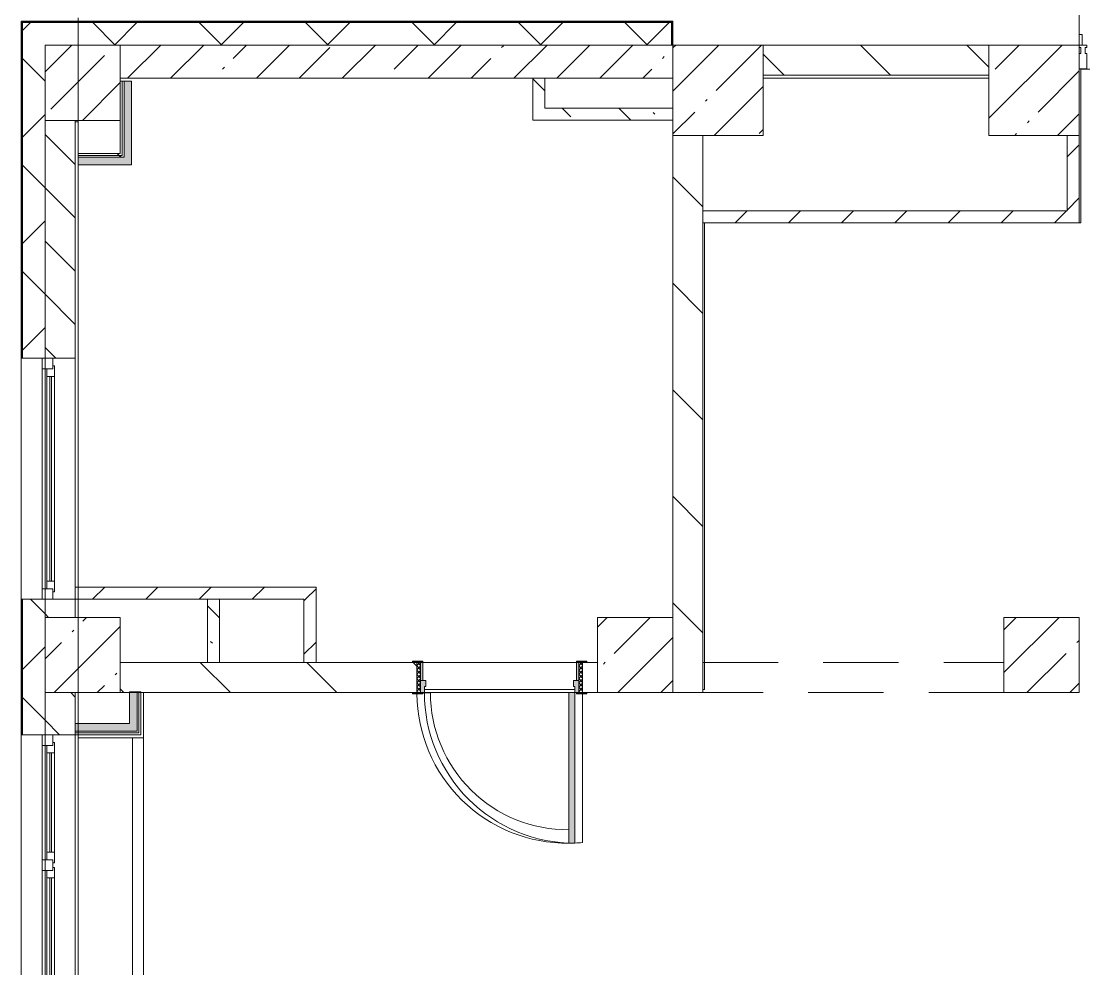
# Model space of a CAD drawing. Header units: millimetres. Extents: x 81548 to 272142, y -8553 to 29000.
# Drawn here: x 144864 to 151922, y 9067 to 15358 of the extents above; entities that cross this region are included whole.
import ezdxf

# ---------------------------------------------------------------- set-up
doc = ezdxf.new("R2010")
doc.units = ezdxf.units.MM
doc.linetypes.add('200_ШТРИХ__ш1_п0_6_', pattern=[800, 500, -300])
for name, color, linetype, lineweight in [('A-DETL-MBND-1', 7, '200_ШТРИХ__ш1_п0_6_', 9), ('A-GLAZ-3', 7, 'Continuous', 5), ('A-GLAZ-CWMG-2', 7, 'Continuous', 5), ('A-WALL', 7, 'Continuous', 9), ('A-WALL-3', 7, 'Continuous', 5), ('I-WALL-4', 7, 'Continuous', 5), ('S-COLS-3', 7, 'Continuous', 5), ('Оси', 7, 'Continuous', 9)]:
    doc.layers.add(name, color=color, linetype=linetype, lineweight=lineweight)
for name, color, linetype, lineweight, true_color in [('A-DOOR-2', 7, 'Continuous', 5, 0xe2e2e2), ('A-DOOR-3', 7, 'Continuous', 5, 0xaaaaaa), ('A-DOOR-FRAM-1', 7, 'Continuous', 5, 0xe2e2e2), ('A-DOOR-FRAM-3', 7, 'Continuous', 5, 0xaaaaaa), ('A-FLOR-1', 7, 'Continuous', 5, 0xaaaaaa), ('I-WALL-3', 7, 'Continuous', 9, 0xe7e7e7), ('I-WALL-6', 7, 'Continuous', 5, 0x787878)]:
    doc.layers.add(name, color=color, linetype=linetype, lineweight=lineweight, true_color=true_color)
pattern_1 = [(45, (145131.5, 0), (-285.123, 285.123), []), (45, (145416.64, 0), (-285.123, 285.123), [504.031, -100.806, 16.764, -84.042])]
pattern_2 = [(135, (145131.5, 0), (-353.553, -353.553), [])]
pattern_3 = [(45, (145131.5, 0), (-353.553, 353.553), []), (135, (145131.5, 0), (-353.553, -353.553), [])]
pattern_4 = [(45, (145131.52, 0), (-176.7767, 176.7767), [])]
pattern_5 = [(135, (145131.5, 0), (-377.17, -377.17), [533.4, -88.9, 17.78, -88.9]), (135, (145131.5, 376.94), (-377.17, -377.17), []), (50, (145131.5, 0), (637.645, -55.787), [66.675, -733.425]), (355, (145131.5, 0), (-123.35, 668.7), [53.34, -586.74]), (100.451, (145184.65, -4.65), (514.3, 612.908), [56.665, -623.315]), (46.184, (145131.5, 177.8), (948.776, -147.15), [100.01, -1100.137]), (96.636, (145210.6, 165.5), (830.91, 865.997), [85, -934.973]), (351.184, (145131.5, 177.8), (830.92, 865.99), [80.01, -880.11]), (21, (145220.4, 133.35), (530.65, -357.928), [66.675, -733.425]), (326, (145220.4, 133.35), (216.308, 644.658), [53.34, -586.74]), (71.451, (145264.64, 103.5), (746.96, 286.724), [56.665, -623.315]), (37.5, (145131.52, 0), (10.8105, 295.9426), [16.764, -562.864, 16.764, -578.866, -588.962]), (37.5, (145131.52, 0), (10.8105, 295.9426), [-1175.258, 16.764, -572.198]), (7.5, (145131.52, 0), (233.869, 350.632), [16.764, -322.834, 16.764, -549.529, -224.472]), (7.5, (145131.52, 0), (233.869, 350.632), [-905.891, 16.764, -207.708]), (327.5, (144933.27, 0), (474.568, -20.0513), [16.764, -205.486, 16.764, -676.656, -920.115]), (327.5, (144933.27, 0), (474.568, -20.0513), [-915.67, 16.764, -903.351]), (317.5, (144844.37, 0), (518.452, 88.993), [16.764, -272.161, 16.764, -443.738, -653.415]), (317.5, (144844.37, 0), (518.452, 88.993), [-749.427, 16.764, -636.65])]
pattern_6 = [(45, (145131.5, 0), (-530.33, 530.33), []), (135, (145131.5, 0), (-530.33, -530.33), [])]

# ---------------------------------------------------------------- blocks, each defined once
blk = doc.blocks.new('BSC_Колонна _Прямоугольная - 500х500-V68-2_10_3_птичка')
at = {"layer": 'S-COLS-3'}
h = blk.add_hatch(dxfattribs=at)
h.set_pattern_fill('FP_92', color=256, style=0, pattern_type=2)
h.set_pattern_definition([(45, (-140, -14950), (-285.123, 285.123), []), (45, (145.12, -14950), (-285.123, 285.123), [504.031, -100.806, 16.764, -84.042])])
h.paths.add_polyline_path([(-250, -250), (250, -250), (250, 250), (-250, 250)])
for p, q in [((250, 250), (-250, 250)), ((-250, 250), (-250, -250)), ((250, -250), (250, 250)), ((-250, -250), (250, -250))]:
    blk.add_line(p, q, dxfattribs=at)
blk = doc.blocks.new('110_Дверь_СКБ_1Ст_Внутренняя1 - Д-4к_п__1100x2100h_Артистические EI30-33310874-2_10_3_птичка')
at = {"layer": 'A-DOOR-2'}
h = blk.add_hatch(color=256, dxfattribs=at)
h.paths.add_polyline_path([(512.5, 100), (512.5, 60), (502.5, 60), (502.5, 20), (537.5, 20), (537.5, 100)])
h.paths.add_polyline_path([(-487.5, 100), (-512.5, 100), (-512.5, 20), (-477.5, 20), (-477.5, 60), (-487.5, 60)])
at = {"layer": 'A-DOOR-3'}
h = blk.add_hatch(dxfattribs=at)
h.set_pattern_fill('FP_70', color=256, style=0, pattern_type=2)
h.set_pattern_definition([(135, (1751.41, 164.685), (-14.14214, -14.14214), []), (225, (1751.41, 164.685), (14.14214, -14.14214), [])])
h.paths.add_polyline_path([(562.5, 100), (537.5, 100), (537.5, -100), (562.5, -100)])
at = {"layer": 'A-DOOR-FRAM-1'}
for points in [[(-447.5, 1100), (-487.5, 1100), (-487.5, 100), (-447.5, 100), (-447.5, 935.9)], [(-567.5, 108), (-567.5, 100), (-497.5, 100), (-497.5, 108)], [(560.7, 108), (522.5, 108), (522.5, 100), (592.5, 100), (592.5, 108)], [(-497.5, 20), (-512.5, 20), (-512.5, -100), (-497.5, -100)], [(537.5, 20), (522.5, 20), (522.5, -100), (537.5, -100)], [(-567.5, -100), (-567.5, -108), (-497.5, -108), (-497.5, -100)], [(592.5, -100), (522.5, -100), (522.5, -108), (592.5, -108)]]:
    blk.add_hatch(color=256, dxfattribs=at).paths.add_polyline_path(points)
at = {"layer": 'A-DOOR-FRAM-3'}
h = blk.add_hatch(dxfattribs=at)
h.set_pattern_fill('FP_71', color=256, style=0, pattern_type=2)
h.set_pattern_definition([(45, (-371.384, 164.685), (-14.1421, 14.1421), []), (135, (-371.384, 164.685), (-14.1421, -14.1421), [])])
h.paths.add_polyline_path([(-512.5, 100), (-537.5, 100), (-537.5, -100), (-512.5, -100)])
at = {"layer": 'A-DOOR-3'}
for p, q in [((-487.5, 1100), (-487.5, 100)), ((-447.5, 1100), (-487.5, 1100)), ((-447.5, 100), (-447.5, 1100)), ((-487.5, 100), (-447.5, 100))]:
    blk.add_line(p, q, dxfattribs=at)
blk.add_arc((-487.5, 100), 1000, 360, 90, dxfattribs=at)
at = {"layer": 'A-DOOR-FRAM-3'}
for p, q in [((-497.5, 108), (-567.5, 108)), ((-567.5, 108), (-567.5, 100)), ((-567.5, 100), (-497.5, 100)), ((-512.5, 100), (-537.5, 100)), ((-537.5, 100), (-537.5, -100)), ((-487.5, 100), (-512.5, 100)), ((-512.5, 100), (-512.5, 20)), ((-512.5, -100), (-512.5, 100)), ((-497.5, 100), (-512.5, 100)), ((-512.5, 100), (-512.5, 99)), ((-512.5, 99), (-497.5, 99)), ((-497.5, 100), (-497.5, 108)), ((-497.5, 99), (-497.5, 100)), ((-487.5, 60), (-487.5, 100)), ((512.5, 100), (512.5, 60)), ((537.5, 100), (512.5, 100)), ((592.5, 108), (522.5, 108)), ((522.5, 108), (522.5, 100)), ((537.5, 100), (522.5, 100)), ((522.5, 100), (522.5, 99)), ((522.5, 100), (592.5, 100)), ((522.5, 99), (537.5, 99)), ((537.5, 20), (537.5, 100)), ((562.5, 100), (537.5, 100)), ((537.5, 100), (537.5, -100)), ((537.5, 99), (537.5, 100)), ((562.5, -100), (562.5, 100)), ((592.5, 100), (592.5, 108)), ((-512.5, 20), (-477.5, 20)), ((-497.5, 20), (-512.5, 20)), ((-512.5, 20), (-512.5, -100)), ((-497.5, -100), (-497.5, 20)), ((-477.5, 60), (-487.5, 60)), ((-477.5, 20), (-477.5, 60)), ((512.5, 60), (502.5, 60)), ((502.5, 60), (502.5, 20)), ((502.5, 20), (537.5, 20)), ((537.5, 20), (522.5, 20)), ((522.5, 20), (522.5, -100)), ((537.5, -100), (537.5, 20)), ((-497.5, -100), (-567.5, -100)), ((-567.5, -100), (-567.5, -108)), ((-567.5, -108), (-497.5, -108)), ((-537.5, -100), (-512.5, -100)), ((-512.5, -100), (-497.5, -100)), ((-497.5, -108), (-497.5, -100)), ((522.5, -100), (537.5, -100)), ((592.5, -100), (522.5, -100)), ((522.5, -100), (522.5, -108)), ((522.5, -108), (592.5, -108)), ((537.5, -100), (562.5, -100)), ((592.5, -108), (592.5, -100))]:
    blk.add_line(p, q, dxfattribs=at)
blk = doc.blocks.new('BSC_Колонна _Прямоугольная - 500х500-22206884-2_10_3_птичка')
at = {"layer": 'S-COLS-3'}
h = blk.add_hatch(dxfattribs=at)
h.set_pattern_fill('FP_150', color=256, style=0, pattern_type=2)
h.set_pattern_definition([(45, (-6510, -11150), (-285.123, 285.123), []), (45, (-6224.88, -11150), (-285.123, 285.123), [504.031, -100.806, 16.764, -84.042])])
h.paths.add_polyline_path([(-250, -250), (250, -250), (250, 250), (-250, 250), (-250, 71)])
for p, q in [((250, 250), (-250, 250)), ((-250, 250), (-250, -250)), ((250, -250), (250, 250)), ((-250, -250), (250, -250))]:
    blk.add_line(p, q, dxfattribs=at)
blk = doc.blocks.new('BSC_Колонна _Прямоугольная - 500х500-V131-2_10_3_птичка')
at = {"layer": 'S-COLS-3'}
h = blk.add_hatch(dxfattribs=at)
h.set_pattern_fill('FP_151', color=256, style=0, pattern_type=2)
h.set_pattern_definition([(45, (-3810, -11150), (-285.123, 285.123), []), (45, (-3524.88, -11150), (-285.123, 285.123), [504.031, -100.806, 16.764, -84.042])])
h.paths.add_polyline_path([(-250, -250), (250, -250), (250, 250), (-250, 250), (-250, 71)])
for p, q in [((250, 250), (-250, 250)), ((-250, 250), (-250, -250)), ((250, -250), (250, 250)), ((-250, -250), (250, -250))]:
    blk.add_line(p, q, dxfattribs=at)
blk = doc.blocks.new('120_Окно_СКБ_1Ст - 120_Окно_СКБ_1Ст_1600х2500_h_ 2-22959204-2_10_3_птичка')
at = {"layer": 'A-GLAZ-3'}
for p, q in [((-800, -127), (-800, -57)), ((-800, -57), (-730, -57)), ((800, -57), (-800, -57)), ((-730, -57), (-730, -127)), ((730, -127), (730, -57)), ((730, -57), (800, -57)), ((800, -57), (800, -127)), ((-730, -127), (-800, -127)), ((-800, -127), (-750, -127)), ((-730, -127), (-750, -127)), ((-750, -127), (-750, -137)), ((-750, -137), (750, -137)), ((750, -137), (-750, -137)), ((730, -87), (-730, -87)), ((-730, -87), (-730, -127)), ((-680, -137), (-680, -87)), ((-680, -107), (680, -107)), ((680, -117), (-680, -117)), ((680, -137), (680, -87)), ((730, -127), (730, -87)), ((800, -127), (730, -127)), ((750, -127), (730, -127)), ((750, -127), (800, -127)), ((750, -137), (750, -127))]:
    blk.add_line(p, q, dxfattribs=at)
blk = doc.blocks.new('120_Окно_СКБ_2Ст - 120_Окно_СКБ_2Ст 2100х2500 _мал створка справа_-22445857-2_10_3_птичка')
at = {"layer": 'A-GLAZ-3'}
for p, q in [((-1050, -127), (-1050, -57)), ((-1050, -57), (-980, -57)), ((1050, -57), (-1050, -57)), ((-980, -57), (-980, -127)), ((150, -127), (150, -57)), ((150, -57), (220, -57)), ((220, -57), (220, -127)), ((980, -127), (980, -57)), ((980, -57), (1050, -57)), ((1050, -57), (1050, -127)), ((-980, -127), (-1050, -127)), ((-1050, -127), (-1000, -127)), ((-980, -127), (-1000, -127)), ((-1000, -127), (-1000, -137)), ((-1000, -137), (170, -137)), ((170, -137), (-1000, -137)), ((150, -87), (-980, -87)), ((-980, -87), (-980, -127)), ((-930, -137), (-930, -87)), ((-930, -107), (100, -107)), ((100, -117), (-930, -117)), ((100, -137), (100, -87)), ((150, -127), (150, -87)), ((220, -127), (150, -127)), ((170, -127), (150, -127)), ((170, -127), (200, -127)), ((170, -137), (170, -127)), ((220, -127), (200, -127)), ((200, -127), (200, -137)), ((200, -137), (1000, -137)), ((1000, -137), (200, -137)), ((980, -87), (220, -87)), ((220, -87), (220, -127)), ((270, -137), (270, -87)), ((270, -107), (930, -107)), ((930, -117), (270, -117)), ((930, -137), (930, -87)), ((980, -127), (980, -87)), ((1050, -127), (980, -127)), ((1000, -127), (980, -127)), ((1000, -127), (1050, -127)), ((1000, -137), (1000, -127))]:
    blk.add_line(p, q, dxfattribs=at)
blk = doc.blocks.new('BSC_Колонна _Прямоугольная - 500х500-V140-2_10_3_птичка')
at = {"layer": 'S-COLS-3'}
h = blk.add_hatch(dxfattribs=at)
h.set_pattern_fill('FP_159', color=256, style=0, pattern_type=2)
h.set_pattern_definition([(45, (-140, -11150), (-285.123, 285.123), []), (45, (145.12, -11150), (-285.123, 285.123), [504.031, -100.806, 16.764, -84.042])])
h.paths.add_polyline_path([(-250, -250), (250, -250), (250, 250), (-250, 250), (-250, 71)])
for p, q in [((250, 250), (-250, 250)), ((-250, 250), (-250, -250)), ((250, -250), (250, 250)), ((-250, -250), (250, -250))]:
    blk.add_line(p, q, dxfattribs=at)
blk = doc.blocks.new('Прямоугольный импост - Импост структурный с накладкой - 160мм-23997897-2_10_3_птичка')
at = {"layer": 'A-GLAZ-CWMG-2'}
for p, q in [((0, 140), (-50, 140)), ((-50, 140), (-50, 40)), ((0, 40), (0, 140)), ((-50, 40), (-40, 40)), ((-40, 0), (-50, 0)), ((-50, 0), (-50, -17)), ((-40, 40), (-40, 0)), ((-10, 0), (-10, 40)), ((-10, 40), (0, 40)), ((0, 0), (-10, 0)), ((0, -17), (0, 0)), ((-50, -17), (0, -17))]:
    blk.add_line(p, q, dxfattribs=at)
blk = doc.blocks.new('Зашивка приборов отопления42 - Зашивка приборов отопления-33374801-2_10_3_птичка')
at = {"layer": 'A-WALL-3'}
for p, q in [((37471.9, 23439), (35371.9, 23439)), ((37471.9, 23079), (37471.9, 23439)), ((35371.9, 23079), (37471.9, 23079)), ((37471.9, 23079), (35371.9, 23079)), ((37471.9, 23004), (37471.9, 23079)), ((35371.9, 23004), (37471.9, 23004))]:
    blk.add_line(p, q, dxfattribs=at)

msp = doc.modelspace()

# ---------------------------------------------------------------- hatches: boundary and pattern name
at = {"layer": 'A-WALL-3'}
h = msp.add_hatch(dxfattribs=at)
h.set_pattern_fill('FP_55', color=256, style=0, pattern_type=2)
h.set_pattern_definition(pattern_3)
h.paths.add_polyline_path([(145021.5, -100), (145021.5, 5220), (144871.5, 5220), (144871.5, -100)])
h.paths.add_polyline_path([(145021.5, 7320), (145021.5, 8520), (144871.5, 8520), (144871.5, 7320)])
h.paths.add_polyline_path([(145021.5, 10620), (145021.5, 11520), (144871.5, 11520), (144871.5, 10620)])
h.paths.add_polyline_path([(145021.5, 13120), (145021.5, 15350), (144871.5, 15350), (144871.5, 13120)])
h = msp.add_hatch(dxfattribs=at)
h.set_pattern_fill('FP_55', color=256, style=0, pattern_type=2)
h.set_pattern_definition(pattern_3)
h.paths.add_polyline_path([(149183.5, 15200), (149183.5, 15350), (145021.5, 15350), (145021.5, 15200), (148421.8, 15200)])
h = msp.add_hatch(dxfattribs=at)
h.set_pattern_fill('FP_65', color=256, style=0, pattern_type=2)
h.set_pattern_definition([(135, (145131.52, 0), (-176.7767, -176.7767), [])])
h.paths.add_polyline_path([(145221.5, 7900), (145221.5, 8520), (145021.5, 8520), (145021.5, 7900)])
h.paths.add_polyline_path([(145172, 10620), (145221.5, 10620), (145221.5, 10900), (145021.5, 10900), (145021.5, 10620)])
h.paths.add_polyline_path([(145221.5, 11400), (145221.5, 11520), (145021.5, 11520), (145021.5, 11400), (145078.7, 11400)])
h.paths.add_polyline_path([(145021.5, 13120), (145221.5, 13120), (145221.5, 14700), (145021.5, 14700), (145021.5, 13534.8)])
at = {"layer": 'I-WALL-3'}
for points in [[(145596.5, 14405), (145596.5, 14960), (145546.5, 14960), (145546.5, 14405)], [(145521.5, 14405), (145546.5, 14405), (145546.5, 14455), (145241.5, 14455), (145241.5, 14405)], [(145632.5, 10695), (145632.5, 10905), (145582.5, 10905), (145582.5, 10695)], [(145221.5, 10645), (145632.5, 10645), (145632.5, 10695), (145221.5, 10695)]]:
    msp.add_hatch(color=256, dxfattribs=at).paths.add_polyline_path(points)
at = {"layer": 'I-WALL-4'}
h = msp.add_hatch(dxfattribs=at)
h.set_pattern_fill('FP_63', color=256, style=0, pattern_type=2)
h.set_pattern_definition(pattern_1)
h.paths.add_polyline_path([(147493.3, 14980), (149191.5, 14980), (149191.5, 15200), (145521.5, 15200), (145521.5, 14980), (145636.2, 14980)])
h = msp.add_hatch(dxfattribs=at)
h.set_pattern_fill('FP_66', color=256, style=0, pattern_type=2)
h.set_pattern_definition(pattern_2)
h.paths.add_polyline_path([(151291.5, 15000), (151291.5, 15200), (149791.5, 15200), (149791.5, 15000), (151207.4, 15000)])
h = msp.add_hatch(dxfattribs=at)
h.set_pattern_fill('FP_66', color=256, style=0, pattern_type=2)
h.set_pattern_definition(pattern_2)
h.paths.add_polyline_path([(149191.5, 10900), (149391.5, 10900), (149391.5, 14600), (149191.5, 14600), (149191.5, 11221)])
h = msp.add_hatch(dxfattribs=at)
h.set_pattern_fill('FP_67', color=256, style=0, pattern_type=2)
h.set_pattern_definition(pattern_4)
h.paths.add_polyline_path([(151891.5, 14100), (151891.5, 14600), (151811.5, 14600), (151811.5, 14100)])
h = msp.add_hatch(dxfattribs=at)
h.set_pattern_fill('FP_167', color=256, style=0, pattern_type=2)
h.set_pattern_definition(pattern_6)
h.paths.add_polyline_path([(145521.5, 14467.5), (145521.5, 14480), (145241.5, 14480), (145241.5, 14467.5)])
h = msp.add_hatch(dxfattribs=at)
h.set_pattern_fill('FP_167', color=256, style=0, pattern_type=2)
h.set_pattern_definition(pattern_6)
h.paths.add_polyline_path([(145241.5, 14455), (145534, 14455), (145534, 14467.5), (145241.5, 14467.5)])
h = msp.add_hatch(dxfattribs=at)
h.set_pattern_fill('FP_67', color=256, style=0, pattern_type=2)
h.set_pattern_definition(pattern_4)
h.paths.add_polyline_path([(151207.4, 14020), (151891.5, 14020), (151891.5, 14100), (149391.5, 14100), (149391.5, 14020)])
h = msp.add_hatch(dxfattribs=at)
h.set_pattern_fill('FP_67', color=256, style=0, pattern_type=2)
h.set_pattern_definition(pattern_4)
h.paths.add_polyline_path([(146821.5, 11520), (146821.5, 11600), (145221.5, 11600), (145221.5, 11520), (146741.5, 11520)])
h = msp.add_hatch(dxfattribs=at)
h.set_pattern_fill('FP_67', color=256, style=0, pattern_type=2)
h.set_pattern_definition(pattern_4)
h.paths.add_polyline_path([(146821.5, 11100), (146821.5, 11520), (146741.5, 11520), (146741.5, 11100)])
h = msp.add_hatch(dxfattribs=at)
h.set_pattern_fill('FP_66', color=256, style=0, pattern_type=2)
h.set_pattern_definition(pattern_2)
h.paths.add_polyline_path([(145521.5, 10900), (147491.5, 10900), (147491.5, 11100), (145521.5, 11100), (145521.5, 10962.5)])
h.paths.add_polyline_path([(148691.5, 10900), (148691.5, 11100), (148591.5, 11100), (148591.5, 10900), (148621.5, 10900)])
at = {"layer": 'I-WALL-6'}
h = msp.add_hatch(dxfattribs=at)
h.set_pattern_fill('FP_76', color=256, style=0, pattern_type=2)
h.set_pattern_definition(pattern_5)
h.paths.add_polyline_path([(148341.5, 14700.7), (148341.5, 14980), (148261.5, 14980), (148261.5, 14700.7)])
h = msp.add_hatch(dxfattribs=at)
h.set_pattern_fill('FP_76', color=256, style=0, pattern_type=2)
h.set_pattern_definition(pattern_5)
h.paths.add_polyline_path([(148341.5, 14700.7), (149191.5, 14700.7), (149191.5, 14780.7), (148341.5, 14780.7)])
h = msp.add_hatch(dxfattribs=at)
h.set_pattern_fill('FP_76', color=256, style=0, pattern_type=2)
h.set_pattern_definition(pattern_5)
h.paths.add_polyline_path([(146181.5, 11100), (146181.5, 11520), (146101.5, 11520), (146101.5, 11100)])
at = {"layer": 'S-COLS-3'}
h = msp.add_hatch(dxfattribs=at)
h.set_pattern_fill('FP_63', color=256, style=0, pattern_type=2)
h.set_pattern_definition(pattern_1)
h.paths.add_polyline_path([(149350.3, 14600), (149791.5, 14600), (149791.5, 15200), (149191.5, 15200), (149191.5, 14600)])
h = msp.add_hatch(dxfattribs=at)
h.set_pattern_fill('FP_63', color=256, style=0, pattern_type=2)
h.set_pattern_definition(pattern_1)
h.paths.add_polyline_path([(151291.5, 14600), (151891.5, 14600), (151891.5, 15200), (151291.5, 15200), (151291.5, 14691.7)])

# ---------------------------------------------------------------- linework, layer by layer
at = {"layer": 'A-DETL-MBND-1'}
for p, q in [((151891.5, 15270), (151911.5, 15270)), ((151911.5, 15200), (151911.5, 15270)), ((149391.5, 11100), (151391.5, 11100)), ((151391.5, 10900), (149391.5, 10900))]:
    msp.add_line(p, q, dxfattribs=at)
at = {"layer": 'A-FLOR-1'}
for p, q in [((151891.5, 15200), (151891.5, 20770)), ((158841.5, 15040), (151901.5, 15040)), ((151901.5, 15040), (151901.5, 14020)), ((151291.5, 14980), (149791.5, 14980)), ((149401.5, 14020), (149401.5, 10920)), ((151901.5, 14020), (151891.5, 14020)), ((145676.5, 10900), (145676.5, 10600)), ((147581.5, 10899), (147531.5, 10899)), ((148541.5, 10920), (147541.5, 10920)), ((148591.5, 9905), (148591.5, 10892)), ((149401.5, 10920), (149391.5, 10920))]:
    msp.add_line(p, q, dxfattribs=at)
for radius, start, end in [(1000, 180.45922, 270.57477), (910, 180.06296, 270.62964), (1000, 272.87006, 275.73917)]:
    msp.add_arc((148491.5, 10900), radius, start, end, dxfattribs=at)
at = {"layer": 'A-WALL'}
for p, q in [((145021.5, 15358), (144868.5, 15358)), ((149186.5, 15353), (144868.5, 15353)), ((144868.5, 15353), (144868.5, 13120)), ((149183.5, 15350), (144871.5, 15350)), ((144871.5, 15350), (144871.5, 13120)), ((149183.5, 15200), (149183.5, 15350)), ((149186.5, 15200), (149186.5, 15353)), ((148341.5, 14980), (148261.5, 14980)), ((145534, 14467.5), (145534, 14960)), ((145546.5, 14455), (145546.5, 14960)), ((145021.5, 14700), (145021.5, 13120)), ((145241.5, 14467.5), (145534, 14467.5)), ((145241.5, 14455), (145546.5, 14455)), ((149391.5, 14100), (149391.5, 14020)), ((144868.5, 11520), (144868.5, 10620)), ((144871.5, 11520), (144871.5, 10620)), ((145021.5, 11520), (145021.5, 11400)), ((146181.5, 11520), (146101.5, 11520)), ((146101.5, 11100), (146181.5, 11100)), ((146741.5, 11100), (146821.5, 11100)), ((145021.5, 10900), (145021.5, 10620)), ((145632.5, 10905), (145632.5, 10645)), ((145645, 10905), (145645, 10632.5)), ((145632.5, 10645), (145221.5, 10645)), ((145645, 10632.5), (145221.5, 10632.5))]:
    msp.add_line(p, q, dxfattribs=at)
at = {"layer": 'A-WALL-3'}
for p, q in [((149191.5, 15358), (144863.5, 15358)), ((144863.5, 15358), (144863.5, 11520)), ((149191.5, 15200), (149191.5, 15358)), ((145221.5, 11600), (145221.5, 14700)), ((144863.5, 13120), (145221.5, 13120)), ((145221.5, 11520), (144863.5, 11520)), ((144863.5, 11520), (144863.5, -258)), ((145221.5, 11400), (145221.5, 11520)), ((145221.5, 10900), (145221.5, 8500)), ((144863.5, 10620), (145221.5, 10620))]:
    msp.add_line(p, q, dxfattribs=at)
at = {"layer": 'I-WALL-4'}
for p, q in [((149191.5, 15200), (145521.5, 15200)), ((149191.5, 14980), (149191.5, 15200)), ((151291.5, 15200), (149791.5, 15200)), ((149791.5, 15200), (149791.5, 15000)), ((151291.5, 15000), (151291.5, 15200)), ((145521.5, 14980), (148261.5, 14980)), ((148261.5, 14980), (148261.5, 14700.7)), ((148341.5, 14980), (149191.5, 14980)), ((148341.5, 14780.7), (148341.5, 14980)), ((149791.5, 15000), (151291.5, 15000)), ((145596.5, 14960), (145521.5, 14960)), ((145596.5, 14405), (145596.5, 14960)), ((149191.5, 14780.7), (148341.5, 14780.7)), ((149191.5, 14700.7), (149191.5, 14780.7)), ((145241.5, 14690), (145221.5, 14690)), ((145241.5, 14690), (145241.5, 11600)), ((145521.5, 14700), (145521.5, 14480)), ((148261.5, 14700.7), (149191.5, 14700.7)), ((149191.5, 14600), (149191.5, 11400)), ((149391.5, 14600), (149191.5, 14600)), ((149391.5, 14100), (149391.5, 14600)), ((151891.5, 14600), (151811.5, 14600)), ((151811.5, 14600), (151811.5, 14100)), ((151891.5, 14020), (151891.5, 14600)), ((145521.5, 14480), (145241.5, 14480)), ((145241.5, 14405), (145596.5, 14405)), ((151811.5, 14100), (149391.5, 14100)), ((149391.5, 10900), (149391.5, 14020)), ((149391.5, 14020), (151891.5, 14020)), ((145021.5, 11520), (145021.5, 13120)), ((146821.5, 11600), (145221.5, 11600)), ((145221.5, 11600), (145221.5, 11520)), ((146821.5, 11100), (146821.5, 11600)), ((145221.5, 11520), (146101.5, 11520)), ((145241.5, 11520), (145241.5, 11400)), ((146101.5, 11520), (146101.5, 11100)), ((146181.5, 11520), (146741.5, 11520)), ((146181.5, 11100), (146181.5, 11520)), ((146741.5, 11520), (146741.5, 11100)), ((146101.5, 11100), (145521.5, 11100)), ((146741.5, 11100), (146181.5, 11100)), ((147461.5, 11100), (146821.5, 11100)), ((147531.5, 11100), (148551.5, 11100)), ((148691.5, 11100), (148621.5, 11100)), ((145241.5, 10900), (145241.5, 10695)), ((145521.5, 10900), (147461.5, 10900)), ((145657.5, 10905), (145582.5, 10905)), ((145582.5, 10905), (145582.5, 10695)), ((145657.5, 10620), (145657.5, 10905)), ((148501.5, 10900), (147541.5, 10900)), ((148621.5, 10900), (148691.5, 10900)), ((149191.5, 10900), (149391.5, 10900)), ((145582.5, 10695), (145221.5, 10695)), ((145021.5, 8520), (145021.5, 10620)), ((145221.5, 10620), (145657.5, 10620)), ((145241.5, 10620), (145241.5, 8500))]:
    msp.add_line(p, q, dxfattribs=at)
at = {"layer": 'S-COLS-3'}
for p, q in [((149791.5, 15200), (149191.5, 15200)), ((149191.5, 15200), (149191.5, 14600)), ((149791.5, 15000), (149791.5, 15200)), ((151891.5, 15200), (151291.5, 15200)), ((151291.5, 15200), (151291.5, 14600)), ((151891.5, 14600), (151891.5, 15200)), ((149791.5, 14600), (149791.5, 15000)), ((149191.5, 14600), (149391.5, 14600)), ((149391.5, 14600), (149791.5, 14600)), ((151291.5, 14600), (151891.5, 14600))]:
    msp.add_line(p, q, dxfattribs=at)
at = {"layer": 'Оси'}
msp.add_line((145241.5, 5439), (145241.5, 15380), dxfattribs=at)

# ---------------------------------------------------------------- block references
at = {"layer": 'A-DOOR-3', "rotation": 180}
msp.add_blockref('110_Дверь_СКБ_1Ст_Внутренняя1 - Д-4к_п__1100x2100h_Артистические EI30-33310874-2_10_3_птичка', (148054, 11000), dxfattribs=at)
at = {"layer": 'A-GLAZ-3', "rotation": 89.99999999999993}
for name, p in [('120_Окно_СКБ_1Ст - 120_Окно_СКБ_1Ст_1600х2500_h_ 2-22959204-2_10_3_птичка', (144946.5, 12320)), ('120_Окно_СКБ_2Ст - 120_Окно_СКБ_2Ст 2100х2500 _мал створка справа_-22445857-2_10_3_птичка', (144946.5, 9570))]:
    msp.add_blockref(name, p, dxfattribs=at)
at = {"layer": 'A-GLAZ-CWMG-2', "rotation": 180}
msp.add_blockref('Прямоугольный импост - Импост структурный с накладкой - 160мм-23997897-2_10_3_птичка', (151891.5, 15183), dxfattribs=at)
at = {"layer": 'A-WALL-3', "rotation": 90.0000000000001}
msp.add_blockref('Зашивка приборов отопления42 - Зашивка приборов отопления-33374801-2_10_3_птичка', (168680.5, -26871.9), dxfattribs=at)
at = {"layer": 'S-COLS-3'}
for name, p in [('BSC_Колонна _Прямоугольная - 500х500-V68-2_10_3_птичка', (145271.5, 14950)), ('BSC_Колонна _Прямоугольная - 500х500-V140-2_10_3_птичка', (145271.5, 11150)), ('BSC_Колонна _Прямоугольная - 500х500-V131-2_10_3_птичка', (148941.5, 11150)), ('BSC_Колонна _Прямоугольная - 500х500-22206884-2_10_3_птичка', (151641.5, 11150))]:
    msp.add_blockref(name, p, dxfattribs=at)

doc.saveas('drawing.dxf')
